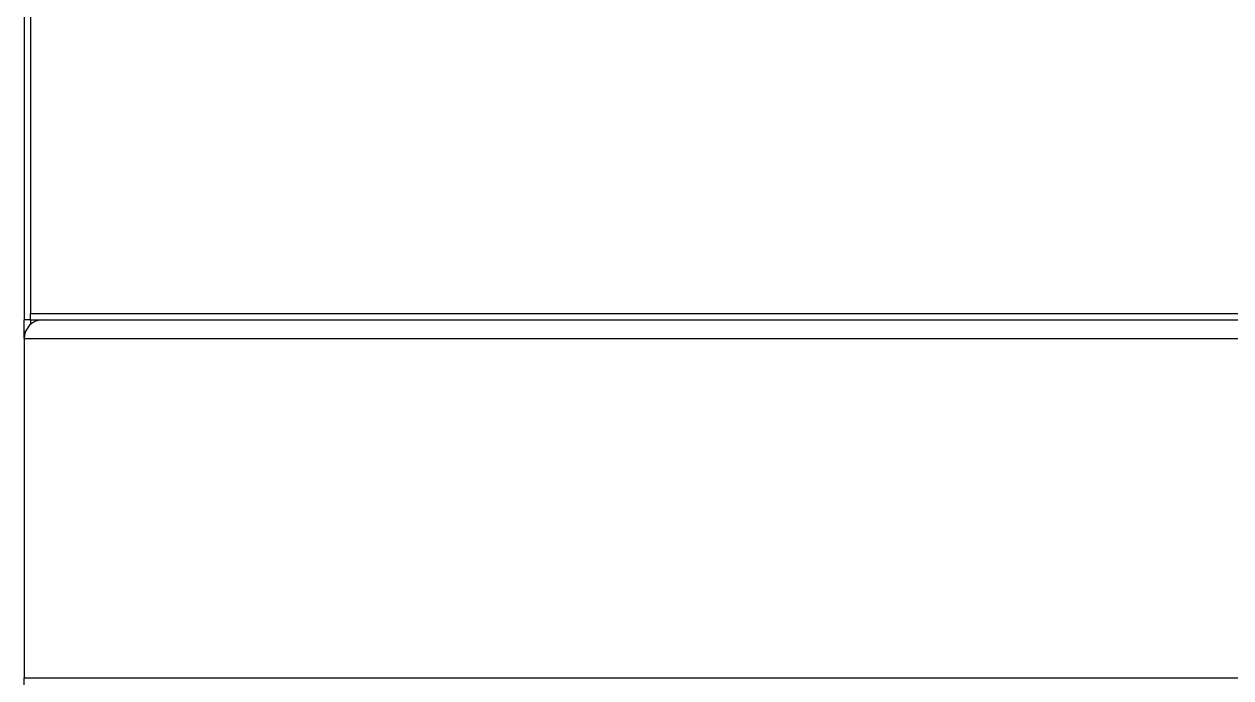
# Model space of a CAD drawing. Header units: millimetres. Extents: x 1152 to 6701, y 651 to 3284.
# Drawn here: x 1151.8 to 1471.7, y 935.4 to 1108.7 of the extents above; entities that cross this region are included whole.
import ezdxf

# ---------------------------------------------------------------- set-up
doc = ezdxf.new("R2010")
doc.units = ezdxf.units.MM
doc.layers.add('SLD-0', color=7, linetype='Continuous')

msp = doc.modelspace()

# ---------------------------------------------------------------- linework, layer by layer
at = {"layer": 'SLD-0', "color": 7, "linetype": 'Continuous', "lineweight": 25}
for p, q in [((1151.83, 3047.11), (1151.83, 1030.37)), ((1153.53, 3047.11), (1153.53, 1032.07)), ((1151.83, 1025.38), (1151.83, 1030.37)), ((1153.53, 1030.37), (1151.83, 1030.37)), ((1153.53, 1032.07), (2189.33, 1032.07)), ((1153.53, 1030.37), (1153.53, 1032.07)), ((1153.53, 1030.37), (2189.33, 1030.37)), ((1153.53, 1030.37), (1153.53, 1029.13)), ((1151.83, 1025.38), (1151.83, 935.45)), ((1151.83, 1025.38), (3749.82, 1025.38)), ((1151.83, 935.45), (3749.82, 935.45)), ((1151.83, 932.15), (1151.83, 935.45))]:
    msp.add_line(p, q, dxfattribs=at)
msp.add_arc((1156.83, 1025.38), 5, 90, 180, dxfattribs=at)

doc.saveas('drawing.dxf')
